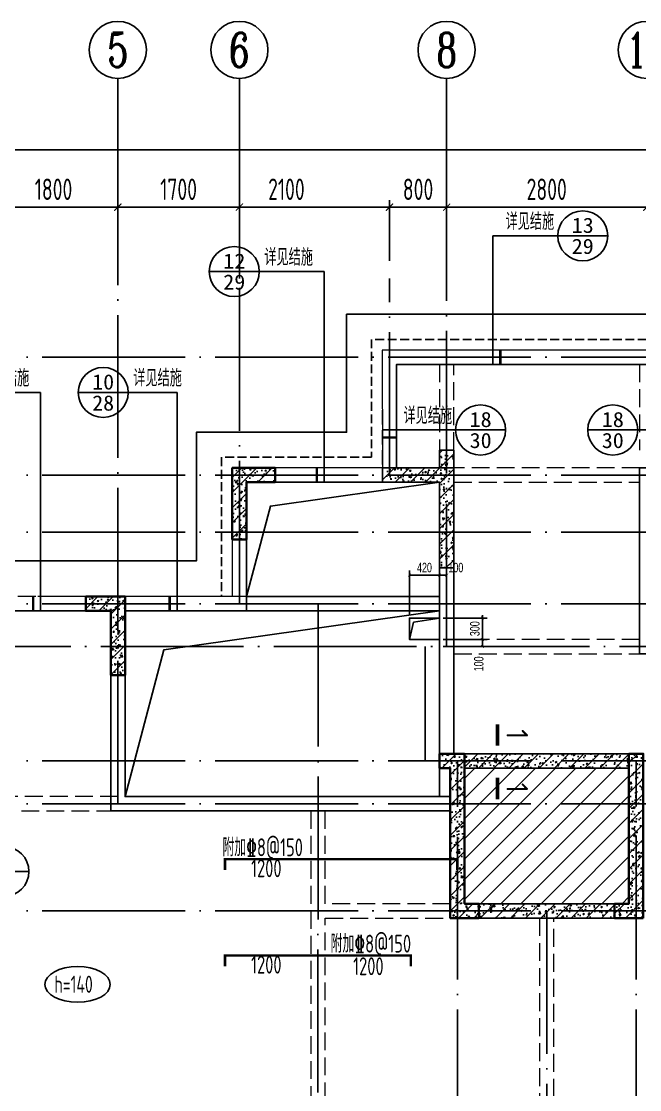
# Model space of a CAD drawing. Extents: x -1058961 to 23600, y -449123 to 2751847.
# Drawn here: x -327897 to -319247, y -391165 to -376215 of the extents above; entities that cross this region are included whole.
import ezdxf
from ezdxf.enums import TextEntityAlignment as Align

# ---------------------------------------------------------------- set-up
doc = ezdxf.new("R2010")
doc.units = 0
doc.header["$LTSCALE"] = 1000
for name, pattern in [('#P_--_20B1_001_t3$0$DASH', [0.35, 0.25, -0.1]), ('__DASH', [0.35, 0.25, -0.1]), ('DASH', [0.35, 0.25, -0.1]), ('DOTE', [2.42, 2, -0.2, 0.02, -0.2])]:
    doc.linetypes.add(name, pattern=pattern)
doc.layers.get('0').update_dxf_attribs({"linetype": 'CONTINUOUS'})
doc.layers.get('DEFPOINTS').update_dxf_attribs({"linetype": 'CONTINUOUS'})
for name, color, linetype in [('A-AXIS', 1, 'CONTINUOUS'), ('A-DOTE', 10, 'DOTE'), ('AXIS_NUM', 7, 'CONTINUOUS'), ('DIM_IDEN', 67, 'CONTINUOUS'), ('PUB_TEXT', 2, 'CONTINUOUS'), ('ROOF', 183, 'CONTINUOUS'), ('S-B板填充', 251, 'CONTINUOUS'), ('S-B板标注', 3, 'CONTINUOUS'), ('S-B板边线', 2, 'CONTINUOUS'), ('S-B板配筋', 6, 'CONTINUOUS'), ('S-B板配筋号', 7, 'CONTINUOUS'), ('S-D洞口', 4, 'CONTINUOUS'), ('S-D洞口标注', 3, 'CONTINUOUS'), ('S-J基础底板标注', 3, 'CONTINUOUS'), ('S-L主梁线', 4, 'DASH'), ('S-Q墙填充', 252, 'CONTINUOUS'), ('S-Q墙实线', 6, 'CONTINUOUS'), ('S-Y一般标注', 3, 'CONTINUOUS'), ('THICK', 6, 'CONTINUOUS'), ('看线', 251, 'CONTINUOUS')]:
    doc.layers.add(name, color=color, linetype=linetype)
doc.layers.add('平面-看线', color=45, linetype='CONTINUOUS', lineweight=15)
doc.styles.add('_TCH_AXIS', font='COMPLEX', dxfattribs={"bigfont": 'GBCBIG'})
doc.styles.add('_TCH_LABEL', font='simhei.ttf')
doc.styles.add('TSSD_Axis', font='complex.shx', dxfattribs={"width": 0.7, "bigfont": 'hztxt.shx'})
doc.styles.add('TSSD_DIMENSION', font='Tssdeng.shx', dxfattribs={"width": 0.7, "bigfont": 'tssdchn.shx'})
doc.styles.add('TSSD_Label', font='Tssdeng.shx', dxfattribs={"width": 0.7, "bigfont": 'hztxt.shx'})
doc.styles.add('TSSD_REIN', font='tssdeng.shx', dxfattribs={"width": 0.7, "height": 300, "bigfont": 'tssdchn.shx'})
doc.styles.add('结构文字', font='zstxt.shx', dxfattribs={"width": 0.7, "bigfont": 'zshz.shx'})
doc.dimstyles.new('STRUCK30', dxfattribs={"dimscale": 0.33333, "dimtxt": 400, "dimasz": 121, "dimexe": 200, "dimexo": 150, "dimgap": 115, "dimtad": 1, "dimdec": 0, "dimdsep": 46, "dimtxsty": '结构文字', "dimblk": 'ARCHTICK', "dimcen": 400, "dimclrd": 3, "dimclre": 3, "dimclrt": 7, "dimadec": 0, "dimazin": 0, "dimtfac": 1, "dimtdec": 0, "dimtix": 1, "dimtmove": 2, "dimatfit": 3, "dimldrblk": '_DIMX', "dimfxl": 0, "dimtolj": 1, "dimtzin": 0, "dimarcsym": 0})
doc.dimstyles.new('TSSD_100_100', dxfattribs={"dimtxt": 300, "dimasz": 100, "dimexe": 100, "dimexo": 250, "dimgap": 100, "dimtad": 1, "dimdec": 0, "dimzin": 0, "dimdsep": 46, "dimtxsty": 'TSSD_DIMENSION', "dimblk": 'ARCHTICK', "dimcen": 0, "dimdle": 100, "dimclrt": 7, "dimadec": 0, "dimazin": 0, "dimtfac": 1, "dimtdec": 0, "dimtix": 1, "dimtmove": 2, "dimatfit": 3, "dimldrblk": 'ARCHTICK', "dimfxl": 0, "dimtolj": 1, "dimtzin": 0, "dimarcsym": 0})
pattern_1 = [(50, (196408.63, 60814.94), (215.17805, -18.82564), [22.5, -247.5]), (355, (196408.63, 60814.94), (-41.6254, 225.65764), [18, -198]), (100.4514, (196426.56, 60813.37), (173.5528, 206.83186), [19.12206, -210.34263]), (46.1842, (196408.63, 60874.94), (320.1723, -49.6557), [33.75, -371.25]), (96.6356, (196435.3, 60870.8), (280.3988, 292.23536), [28.6831, -315.5139]), (351.1842, (196408.63, 60874.94), (280.3986, 292.2356), [27, -297]), (21, (196438.63, 60859.94), (179.07212, -120.78567), [22.5, -247.5]), (326, (196438.63, 60859.94), (72.9946, 217.545), [18, -198]), (71.4514, (196453.55, 60849.87), (252.0668, 96.75915), [19.12206, -210.34263]), (37.5, (196408.63, 60814.94), (3.647957, 99.868156), [0, -195.6, 0, -201, 0, -198.75]), (7.5, (196408.63, 60814.94), (78.92086, 118.32351), [0, -114.6, 0, -191.1, 0, -75.75]), (327.5, (196341.73, 60814.94), (160.14673, -6.76646), [0, -75, 0, -234, 0, -310.5]), (317.5, (196311.73, 60814.94), (174.95585, 30.0315), [0, -97.5, 0, -155.4, 0, -220.5]), (45, (196408.63, 60814.94), (-106.06602, 106.06602), [])]
pattern_2 = [(50, (79242.38, 113232.59), (215.17805, -18.82564), [22.5, -247.5]), (355, (79242.38, 113232.6), (-41.6254, 225.6576), [18, -198]), (100.4514, (79260.31, 113231.02), (173.5528, 206.8319), [19.1221, -210.3426]), (46.1842, (79242.38, 113292.6), (320.1723, -49.6557), [33.75, -371.25]), (96.6356, (79269.06, 113288.45), (280.3988, 292.2354), [28.683, -315.5139]), (351.1842, (79242.38, 113292.6), (280.3986, 292.2356), [27, -297]), (21, (79272.38, 113277.59), (179.0721, -120.78567), [22.5, -247.5]), (326, (79272.38, 113277.6), (72.9946, 217.545), [18, -198]), (71.4514, (79287.3, 113267.52), (252.0668, 96.75915), [19.1221, -210.3426]), (37.5, (79242.38, 113232.59), (3.64796, 99.86816), [0, -195.6, 0, -201, 0, -198.75]), (7.5, (79242.38, 113232.59), (78.92086, 118.32351), [0, -114.6, 0, -191.1, 0, -75.75]), (327.5, (79175.48, 113232.59), (160.14673, -6.76646), [0, -75, 0, -234, 0, -310.5]), (317.5, (79145.48, 113232.59), (174.95585, 30.0315), [0, -97.5, 0, -155.4, 0, -220.5]), (45, (79242.38, 113232.59), (-106.066, 106.066), [])]

# ---------------------------------------------------------------- blocks, each defined once
blk = doc.blocks.new('ts_axno')
at = {"color": 0, "linetype": 'ByBlock', "lineweight": -2}
blk.add_circle((0, 0), 0.5, dxfattribs=at)
at = {"color": 0, "linetype": 'ByBlock', "lineweight": -2, "style": 'TSSD_Axis', "width": 0.7}
blk.add_attdef('A', text='', height=0.6, dxfattribs=at).set_placement((0, 0), align=Align.MIDDLE_CENTER)
blk = doc.blocks.new('_ArchTick')
at = {"color": 0, "linetype": 'ByBlock', "const_width": 0.15}
blk.add_lwpolyline([(-0.5, -0.5), (0.5, 0.5)], dxfattribs=at)
blk = doc.blocks.new('*D1064')
at = {"layer": 'DEFPOINTS', "color": 0}
for p in [(11100, 19250), (9300, 18250), (11100, 18250)]:
    blk.add_point(p, dxfattribs=at)
at = {"layer": 'S-Y一般标注', "color": 0, "lineweight": -2}
for p, q in [((9300, 18500), (9300, 19350)), ((11100, 18500), (11100, 19350)), ((9200, 19250), (11200, 19250))]:
    blk.add_line(p, q, dxfattribs=at)
at = {"layer": 'S-Y一般标注', "color": 0, "lineweight": -2, "xscale": 100, "yscale": 100, "zscale": 100, "rotation": 180}
blk.add_blockref('_ArchTick', (9300, 19250), dxfattribs=at)
at = {"layer": 'S-Y一般标注', "color": 0, "lineweight": -2, "xscale": 100, "yscale": 100, "zscale": 100}
blk.add_blockref('_ArchTick', (11100, 19250), dxfattribs=at)
at = {"layer": 'S-Y一般标注', "color": 7, "insert": (10200, 19500), "char_height": 300, "attachment_point": 5, "style": 'TSSD_DIMENSION'}
blk.add_mtext('\\A1;1800', dxfattribs=at)
blk = doc.blocks.new('*D1065')
at = {"layer": 'DEFPOINTS', "color": 0}
for p in [(12800, 19250), (11100, 18250), (12800, 18250)]:
    blk.add_point(p, dxfattribs=at)
at = {"layer": 'S-Y一般标注', "color": 0, "lineweight": -2}
for p, q in [((11100, 18500), (11100, 19350)), ((12800, 18500), (12800, 19350)), ((11000, 19250), (12900, 19250))]:
    blk.add_line(p, q, dxfattribs=at)
at = {"layer": 'S-Y一般标注', "color": 0, "lineweight": -2, "xscale": 100, "yscale": 100, "zscale": 100, "rotation": 180}
blk.add_blockref('_ArchTick', (11100, 19250), dxfattribs=at)
at = {"layer": 'S-Y一般标注', "color": 0, "lineweight": -2, "xscale": 100, "yscale": 100, "zscale": 100}
blk.add_blockref('_ArchTick', (12800, 19250), dxfattribs=at)
at = {"layer": 'S-Y一般标注', "color": 7, "insert": (11950, 19500), "char_height": 300, "attachment_point": 5, "style": 'TSSD_DIMENSION'}
blk.add_mtext('\\A1;1700', dxfattribs=at)
blk = doc.blocks.new('*D1066')
at = {"layer": 'DEFPOINTS', "color": 0}
for p in [(14900, 19250), (12800, 18250), (14900, 18250)]:
    blk.add_point(p, dxfattribs=at)
at = {"layer": 'S-Y一般标注', "color": 0, "lineweight": -2}
for p, q in [((12800, 18500), (12800, 19350)), ((14900, 18500), (14900, 19350)), ((12700, 19250), (15000, 19250))]:
    blk.add_line(p, q, dxfattribs=at)
at = {"layer": 'S-Y一般标注', "color": 0, "lineweight": -2, "xscale": 100, "yscale": 100, "zscale": 100, "rotation": 180}
blk.add_blockref('_ArchTick', (12800, 19250), dxfattribs=at)
at = {"layer": 'S-Y一般标注', "color": 0, "lineweight": -2, "xscale": 100, "yscale": 100, "zscale": 100}
blk.add_blockref('_ArchTick', (14900, 19250), dxfattribs=at)
at = {"layer": 'S-Y一般标注', "color": 7, "insert": (13458, 19500), "char_height": 300, "attachment_point": 5, "style": 'TSSD_DIMENSION'}
blk.add_mtext('\\A1;2100', dxfattribs=at)
blk = doc.blocks.new('*D1067')
at = {"layer": 'DEFPOINTS', "color": 0}
for p in [(18500, 19250), (15700, 18250), (18500, 18250)]:
    blk.add_point(p, dxfattribs=at)
at = {"layer": 'S-Y一般标注', "color": 0, "lineweight": -2}
for p, q in [((15700, 18500), (15700, 19350)), ((18500, 18500), (18500, 19350)), ((15600, 19250), (18600, 19250))]:
    blk.add_line(p, q, dxfattribs=at)
at = {"layer": 'S-Y一般标注', "color": 0, "lineweight": -2, "xscale": 100, "yscale": 100, "zscale": 100, "rotation": 180}
blk.add_blockref('_ArchTick', (15700, 19250), dxfattribs=at)
at = {"layer": 'S-Y一般标注', "color": 0, "lineweight": -2, "xscale": 100, "yscale": 100, "zscale": 100}
blk.add_blockref('_ArchTick', (18500, 19250), dxfattribs=at)
at = {"layer": 'S-Y一般标注', "color": 7, "insert": (17100, 19500), "char_height": 300, "attachment_point": 5, "style": 'TSSD_DIMENSION'}
blk.add_mtext('\\A1;2800', dxfattribs=at)
blk = doc.blocks.new('*D1084')
at = {"layer": 'DEFPOINTS', "color": 0}
for p in [(54600, 20050), (4600, 18250), (54600, 18250)]:
    blk.add_point(p, dxfattribs=at)
at = {"layer": 'S-Y一般标注', "color": 0, "lineweight": -2}
for p, q in [((4500, 20050), (54700, 20050)), ((4600, 18500), (4600, 20150)), ((54600, 18500), (54600, 20150))]:
    blk.add_line(p, q, dxfattribs=at)
at = {"layer": 'S-Y一般标注', "color": 0, "lineweight": -2, "xscale": 100, "yscale": 100, "zscale": 100, "rotation": 180}
blk.add_blockref('_ArchTick', (4600, 20050), dxfattribs=at)
at = {"layer": 'S-Y一般标注', "color": 0, "lineweight": -2, "xscale": 100, "yscale": 100, "zscale": 100}
blk.add_blockref('_ArchTick', (54600, 20050), dxfattribs=at)
at = {"layer": 'S-Y一般标注', "color": 7, "insert": (29600, 20300), "char_height": 300, "attachment_point": 5, "style": 'TSSD_DIMENSION'}
blk.add_mtext('\\A1;50000', dxfattribs=at)
blk = doc.blocks.new('*D1095')
at = {"layer": 'DEFPOINTS', "color": 0}
for p in [(15700, 19250), (14900, 18250), (15700, 18250)]:
    blk.add_point(p, dxfattribs=at)
at = {"layer": 'S-Y一般标注', "color": 0, "lineweight": -2}
for p, q in [((14900, 18500), (14900, 19350)), ((15700, 18500), (15700, 19350)), ((14800, 19250), (15800, 19250))]:
    blk.add_line(p, q, dxfattribs=at)
at = {"layer": 'S-Y一般标注', "color": 0, "lineweight": -2, "xscale": 100, "yscale": 100, "zscale": 100, "rotation": 180}
blk.add_blockref('_ArchTick', (14900, 19250), dxfattribs=at)
at = {"layer": 'S-Y一般标注', "color": 0, "lineweight": -2, "xscale": 100, "yscale": 100, "zscale": 100}
blk.add_blockref('_ArchTick', (15700, 19250), dxfattribs=at)
at = {"layer": 'S-Y一般标注', "color": 7, "insert": (15300, 19500), "char_height": 300, "attachment_point": 5, "style": 'TSSD_DIMENSION'}
blk.add_mtext('\\A1;800', dxfattribs=at)
blk = doc.blocks.new('20210731.05472099')
at = {"layer": 'ROOF', "ltscale": 0.8}
for points in [[(21200, 3000), (21200, 8000), (19350, 8000), (19350, 10800), (15850, 10800), (15850, 12600), (13750, 12600), (13750, 14250), (8150, 14250), (8150, 12600), (6050, 12600), (6050, 10800), (2550, 10800), (2550, 8500), (1850, 8500)], [(8850, 12100), (8850, 13550), (13050, 13550), (13050, 12100), (12250, 12100), (12250, 9500), (14250, 9500), (14250, 10100), (18650, 10100), (18650, 7300), (20500, 7300), (20500, 3000), (14050, 3000), (14050, 1200), (7850, 1200), (7850, 3000), (2050, 3000), (2050, 7300), (3250, 7300), (3250, 10100), (4850, 10100), (4850, 7300), (9600, 7300)], [(9650, 8100), (9650, 12100), (8850, 12100)], [(9600, 7900), (9450, 7900), (9450, 11900), (6750, 11900), (6750, 10100), (5050, 10100), (5050, 7500), (9600, 7500)]]:
    blk.add_lwpolyline(points, dxfattribs=at)
at = {"layer": '平面-看线', "linetype": 'DASH', "ltscale": 0.8}
blk.add_lwpolyline([(20900, 3000), (20700, 3000), (20700, 7500), (18850, 7500), (18850, 10300), (15350, 10300), (15350, 12100), (13250, 12100), (13250, 13750), (8650, 13750), (8650, 12100), (6550, 12100), (6550, 10300), (3050, 10300), (3050, 8400)], dxfattribs=at)
at = {"layer": '看线', "color": 202, "linetype": '#P_--_20B1_001_t3$0$DASH', "ltscale": 0.5}
blk.add_lwpolyline([(15500, 10300), (15500, 12250), (13400, 12250), (13400, 13900), (8500, 13900), (8500, 12250), (6400, 12250), (6400, 10300)], dxfattribs=at)
blk = doc.blocks.new('20210804.00390298')
at = {"layer": 'S-Q墙填充'}
h = blk.add_hatch(dxfattribs=at)
h.set_pattern_fill('ARMORED', color=252, scale=30, style=0)
h.set_pattern_definition(pattern_1)
h.paths.add_polyline_path([(51842, 63749), (54142, 63749), (54142, 63549), (51842, 63549)])
h = blk.add_hatch(dxfattribs=at)
h.set_pattern_fill('ARMORED', color=252, scale=30, style=0)
h.set_pattern_definition(pattern_1)
h.paths.add_polyline_path([(52042, 61649), (53942, 61649), (53942, 61449), (52042, 61449)])
at = {"layer": 'S-B板边线'}
for points in [[(51842, 63749), (54142, 63749), (54142, 63549), (51842, 63549)], [(52042, 61649), (53942, 61649), (53942, 61449), (52042, 61449)]]:
    blk.add_lwpolyline(points, close=True, dxfattribs=at)
at = {"layer": 'THICK', "const_width": 50}
for points in [[(52304, 63863), (52304, 64163)], [(52304, 63413), (52304, 63113)]]:
    blk.add_lwpolyline(points, dxfattribs=at)
at = {"layer": 'THICK', "style": 'TSSD_Label'}
for p in [(52429, 64094), (52429, 63344)]:
    blk.add_text('1', height=300, rotation=270, dxfattribs=at).set_placement(p)
blk = doc.blocks.new('20210807.15294921')
at = {"layer": 'S-Q墙填充'}
h = blk.add_hatch(dxfattribs=at)
h.set_pattern_fill('ARMORED', color=252, scale=30, style=0)
h.set_pattern_definition([(50, (73980.54, 281268.66), (215.17805, -18.82564), [22.5, -247.5]), (355, (73980.54, 281268.66), (-41.6254, 225.65764), [18, -198]), (100.4514, (73998.48, 281267.1), (173.55281, 206.83186), [19.12206, -210.34263]), (46.1842, (73980.54, 281328.66), (320.1723, -49.6557), [33.75, -371.25]), (96.6356, (74007.23, 281324.53), (280.3988, 292.23536), [28.6831, -315.5139]), (351.1842, (73980.54, 281328.66), (280.3986, 292.2356), [27, -297]), (21, (74010.54, 281313.66), (179.07212, -120.78567), [22.5, -247.5]), (326, (74010.54, 281313.66), (72.9946, 217.54501), [18, -198]), (71.4514, (74025.47, 281303.6), (252.06679, 96.75915), [19.12206, -210.34263]), (37.5, (73980.544, 281268.66), (3.647957, 99.868156), [0, -195.6, 0, -201, 0, -198.75]), (7.5, (73980.54, 281268.66), (78.92086, 118.323514), [0, -114.6, 0, -191.1, 0, -75.75]), (327.5, (73913.644, 281268.66), (160.14673, -6.766462), [0, -75, 0, -234, 0, -310.5]), (317.5, (73883.64, 281268.66), (174.95585, 30.031495), [0, -97.5, 0, -155.4, 0, -220.5]), (45, (73980.54, 281268.66), (-106.06602, 106.06602), [])])
h.paths.add_polyline_path([(69516, 67840), (69516, 68190), (69316, 68190), (69316, 67940), (68516, 67940), (68516, 67740), (69316, 67740), (69316, 66540), (69516, 66540)])
h = blk.add_hatch(dxfattribs=at)
h.set_pattern_fill('ARMORED', color=252, scale=30, style=0)
h.set_pattern_definition(pattern_2)
h.paths.add_polyline_path([(66616, 66940), (66616, 67740), (67016, 67740), (67016, 67940), (66416, 67940), (66416, 66940)])
h = blk.add_hatch(dxfattribs=at)
h.set_pattern_fill('ARMORED', color=252, scale=30, style=0)
h.set_pattern_definition(pattern_2)
h.paths.add_polyline_path([(64716, 65940), (64716, 65040), (64916, 65040), (64916, 66140), (64366, 66140), (64366, 65940)])
h = blk.add_hatch(dxfattribs=at)
h.set_pattern_fill('ARMORED', color=252, scale=30, style=0)
h.set_pattern_definition(pattern_2)
h.paths.add_polyline_path([(69666, 63940), (69316, 63940), (69316, 63740), (69466, 63740), (69466, 63240), (69466, 62790), (69466, 61640), (69866, 61640), (69866, 61840), (69666, 61840), (69666, 62790), (69666, 63240)])
h = blk.add_hatch(dxfattribs=at)
h.set_pattern_fill('ARMORED', color=252, scale=30, style=0)
h.set_pattern_definition(pattern_2)
h.paths.add_polyline_path([(72166, 61640), (72166, 62790), (72166, 63240), (72166, 63940), (71966, 63940), (71966, 63240), (71966, 62790), (71966, 61840), (71766, 61840), (71766, 61640)])
at = {"layer": 'S-D洞口', "color": 5}
for points in [[(66616, 66140), (69316, 66140), (69316, 67740), (66616, 67740), (66616, 66140), (66951, 67405), (69316, 67740)], [(64916, 63340), (69316, 63340), (69316, 65940), (64916, 65940), (64916, 63340), (65460, 65395), (69316, 65940)]]:
    blk.add_lwpolyline(points, dxfattribs=at)
at = {"layer": 'S-L主梁线', "linetype": 'ByBlock', "lineweight": 18}
for p, q in [((69416, 69590), (68515, 69589)), ((68515, 69589), (68516, 67940)), ((72215, 69590), (69416, 69590)), ((68516, 67940), (67016, 67940)), ((67016, 67740), (68516, 67740)), ((66416, 66940), (66416, 66140)), ((66616, 66140), (66616, 66940)), ((69316, 66540), (69316, 66140)), ((66516, 66140), (64916, 66140)), ((69316, 66140), (66516, 66140)), ((64916, 65940), (66516, 65940)), ((66516, 65940), (69316, 65940)), ((69316, 65940), (69316, 65440)), ((69316, 65440), (69316, 63940)), ((64916, 63340), (64916, 65040))]:
    blk.add_line(p, q, dxfattribs=at)
at = {"layer": 'S-L主梁线', "linetype": '__DASH', "lineweight": 18}
for p, q in [((68715, 69389), (69316, 69390)), ((68716, 67940), (68715, 69389)), ((69316, 69390), (69316, 68190)), ((69516, 69390), (72115, 69390)), ((69516, 68190), (69516, 69390)), ((72115, 69390), (72116, 68190)), ((72116, 67940), (69516, 67940)), ((69516, 67740), (72116, 67740)), ((69516, 66040), (69516, 66540)), ((64366, 66140), (63466, 66140)), ((63466, 65940), (64366, 65940)), ((69516, 65540), (69516, 66040)), ((72116, 65540), (69516, 65540)), ((69516, 65340), (72116, 65340)), ((69516, 63940), (69516, 65340)), ((64716, 65040), (64716, 63340)), ((71966, 63940), (69666, 63940)), ((69666, 63740), (71966, 63740)), ((64816, 63340), (63116, 63340)), ((67616, 63340), (64816, 63340)), ((69466, 63340), (67616, 63340)), ((63116, 63140), (64816, 63140)), ((64816, 63140), (67516, 63140)), ((67516, 63140), (67516, 61740)), ((67716, 61840), (67716, 63140)), ((67716, 63140), (69466, 63140)), ((69466, 61840), (67716, 61840)), ((70816, 61840), (69866, 61840)), ((71766, 61840), (70816, 61840)), ((67516, 61740), (67516, 59090)), ((67716, 59090), (67716, 61640)), ((67716, 61640), (69466, 61640)), ((69866, 61640), (70816, 61640)), ((70716, 61640), (70716, 57040)), ((70816, 61640), (71766, 61640)), ((70916, 57040), (70916, 61640))]:
    blk.add_line(p, q, dxfattribs=at)
at = {"layer": 'S-Q墙实线'}
blk.add_lwpolyline([(69516, 67840), (69516, 68190), (69316, 68190), (69316, 67940), (68516, 67940), (68516, 67740), (69316, 67740), (69316, 66540), (69516, 66540), (69516, 67840)], dxfattribs=at)
at = {"layer": 'S-Q墙实线', "lineweight": 35}
for points in [[(66616, 66940), (66616, 67740), (67016, 67740), (67016, 67940), (66416, 67940), (66416, 66940)], [(64716, 65940), (64716, 65040), (64916, 65040), (64916, 66140), (64366, 66140), (64366, 65940)], [(69666, 63940), (69316, 63940), (69316, 63740), (69466, 63740), (69466, 63240), (69466, 62790), (69466, 61640), (69866, 61640), (69866, 61840), (69666, 61840), (69666, 62790), (69666, 63240)], [(72166, 61640), (72166, 62790), (72166, 63240), (72166, 63940), (71966, 63940), (71966, 63240), (71966, 62790), (71966, 61840), (71766, 61840), (71766, 61640)]]:
    blk.add_lwpolyline(points, close=True, dxfattribs=at)
blk = doc.blocks.new('*D2872')
at = {"layer": 'DEFPOINTS', "color": 0}
for p in [(-322047, -384565), (-321447, -384565), (-322047, -384865)]:
    blk.add_point(p, dxfattribs=at)
at = {"layer": 'S-D洞口标注', "color": 3, "lineweight": -2}
for p, q in [((-321997, -384565), (-321380, -384565)), ((-321447, -384565), (-321447, -384525)), ((-321447, -384865), (-321447, -384565)), ((-321997, -384865), (-321380, -384865)), ((-321447, -384865), (-321447, -384905))]:
    blk.add_line(p, q, dxfattribs=at)
at = {"layer": 'S-D洞口标注', "color": 3, "lineweight": -2, "xscale": 40.33293, "yscale": 40.33293, "zscale": 40.33293}
for p, rotation in [((-321447, -384565), 270), ((-321447, -384865), 90)]:
    blk.add_blockref('_ArchTick', p, dxfattribs=dict(at, rotation=rotation))
at = {"layer": 'S-D洞口标注', "color": 7, "insert": (-321552, -384715), "char_height": 133.3, "attachment_point": 5, "rotation": 90, "style": '结构文字'}
blk.add_mtext('\\A1;300', dxfattribs=at)
blk = doc.blocks.new('_DIMX')
blk.add_line((-150, 0), (150, 0))
at = {"const_width": 50}
blk.add_lwpolyline([(-70, -70), (70, 70)], dxfattribs=at)
blk = doc.blocks.new('*D2873')
at = {"layer": 'DEFPOINTS', "color": 0}
for p in [(-322047, -383965), (-322467, -384565), (-322047, -384564)]:
    blk.add_point(p, dxfattribs=at)
at = {"layer": 'S-D洞口标注', "color": 3, "lineweight": -2}
for p, q in [((-322467, -384515), (-322467, -383898)), ((-322047, -384514), (-322047, -383898)), ((-322467, -383965), (-322047, -383965))]:
    blk.add_line(p, q, dxfattribs=at)
at = {"layer": 'S-D洞口标注', "color": 3, "lineweight": -2, "xscale": 40.33293, "yscale": 40.33293, "zscale": 40.33293, "rotation": 180}
blk.add_blockref('_ArchTick', (-322467, -383965), dxfattribs=at)
at = {"layer": 'S-D洞口标注', "color": 3, "lineweight": -2, "xscale": 40.33293, "yscale": 40.33293, "zscale": 40.33293}
blk.add_blockref('_ArchTick', (-322047, -383965), dxfattribs=at)
at = {"layer": 'S-D洞口标注', "color": 7, "insert": (-322257, -383860), "char_height": 133.3, "attachment_point": 5, "style": '结构文字'}
blk.add_mtext('\\A1;420', dxfattribs=at)
blk = doc.blocks.new('*D2874')
at = {"layer": 'DEFPOINTS', "color": 0}
for p in [(-321947, -383965), (-322047, -384564), (-321947, -384564)]:
    blk.add_point(p, dxfattribs=at)
at = {"layer": 'S-D洞口标注', "color": 3, "lineweight": -2}
for p, q in [((-322047, -384514), (-322047, -383898)), ((-321947, -384514), (-321947, -383898)), ((-322047, -383965), (-321947, -383965))]:
    blk.add_line(p, q, dxfattribs=at)
at = {"layer": 'S-D洞口标注', "color": 3, "lineweight": -2, "xscale": 40.33293, "yscale": 40.33293, "zscale": 40.33293, "rotation": 180}
blk.add_blockref('_ArchTick', (-322047, -383965), dxfattribs=at)
at = {"layer": 'S-D洞口标注', "color": 3, "lineweight": -2, "xscale": 40.33293, "yscale": 40.33293, "zscale": 40.33293}
blk.add_blockref('_ArchTick', (-321947, -383965), dxfattribs=at)
at = {"layer": 'S-D洞口标注', "color": 7, "insert": (-321818, -383860), "char_height": 133.3, "attachment_point": 5, "style": '结构文字'}
blk.add_mtext('\\A1;100', dxfattribs=at)
blk = doc.blocks.new('*D2875')
at = {"layer": 'DEFPOINTS', "color": 0}
for p in [(-322047, -384865), (-321447, -384865), (-322047, -384965)]:
    blk.add_point(p, dxfattribs=at)
at = {"layer": 'S-D洞口标注', "color": 3, "lineweight": -2}
for p, q in [((-321997, -384865), (-321380, -384865)), ((-321447, -384965), (-321447, -384865)), ((-321997, -384965), (-321380, -384965))]:
    blk.add_line(p, q, dxfattribs=at)
at = {"layer": 'S-D洞口标注', "color": 3, "lineweight": -2, "xscale": 40.33293, "yscale": 40.33293, "zscale": 40.33293}
for p, rotation in [((-321447, -384865), 90), ((-321447, -384965), 270)]:
    blk.add_blockref('_ArchTick', p, dxfattribs=dict(at, rotation=rotation))
at = {"layer": 'S-D洞口标注', "color": 7, "insert": (-321497, -385207), "char_height": 133.3, "attachment_point": 5, "rotation": 90, "style": '结构文字'}
blk.add_mtext('\\A1;100', dxfattribs=at)
blk = doc.blocks.new('20210807.17474961')
at = {"layer": 'S-B板配筋', "lineweight": 35, "const_width": 35}
for points in [[(40161, 83220), (40161, 83370), (43411, 83370), (43411, 83220)], [(34861, 81871), (34861, 82021), (36961, 82021), (36961, 81871)], [(40161, 81871), (40161, 82021), (42761, 82021), (42761, 81871)]]:
    blk.add_lwpolyline(points, dxfattribs=at)
at = {"layer": 'S-B板配筋号', "color": 1, "style": 'TSSD_REIN', "width": 0.7}
for p in [(40124, 83410), (35838, 82062), (41638, 82062)]:
    blk.add_text('附加%%1328@150', height=250, dxfattribs=at).set_placement(p)
at = {"layer": 'S-B板配筋号', "style": 'TSSD_REIN', "width": 0.7}
for p in [(40738, 83367), (36366, 81996), (40738, 82018), (42166, 81996)]:
    blk.add_text('1200', height=250, dxfattribs=at).set_placement(p, align=Align.TOP_CENTER)
blk = doc.blocks.new('20210811.10013268')
at = {"layer": 'DIM_IDEN'}
for p, q in [((11798, 16753), (12707, 16753)), ((11798, 14955), (11798, 16753)), ((13407, 16753), (12707, 16753)), ((8532, 16253), (7832, 16253)), ((9441, 16253), (8532, 16253)), ((9441, 13305), (9441, 16253)), ((5472, 14561), (4563, 14561)), ((5472, 11505), (5472, 14561)), ((6698, 14561), (5998, 14561)), ((7383, 14561), (6698, 14561)), ((7383, 11505), (7383, 14561)), ((10253, 14036), (10507, 14036)), ((10507, 14036), (11278, 14036)), ((11978, 14036), (11278, 14036)), ((13828, 14036), (13128, 14036)), ((14599, 14036), (13828, 14036)), ((5309, 7856), (4609, 7856))]:
    blk.add_line(p, q, dxfattribs=at)
at = {"layer": 'DIM_IDEN', "const_width": 35}
for points in [[(11903, 14955), (11903, 15155)], [(10253, 13931), (10453, 13931)], [(9336, 13305), (9336, 13505)], [(5367, 11505), (5367, 11705)], [(7278, 11505), (7278, 11705)]]:
    blk.add_lwpolyline(points, dxfattribs=at)
at = {"layer": 'DIM_IDEN'}
for centre in [(13057, 16753), (8182, 16253), (6348, 14561), (11628, 14036), (13478, 14036), (4959, 7856)]:
    blk.add_circle(centre, 350, dxfattribs=at)
at = {"layer": 'PUB_TEXT', "style": '_TCH_AXIS'}
for p in [(11977, 16836), (8602, 16336), (4633, 14645), (6768, 14645), (10549, 14119)]:
    blk.add_text('详见结施', height=236.3, dxfattribs=at).set_placement(p)
at = {"layer": 'PUB_TEXT', "style": '_TCH_LABEL'}
for s, height, width, p, p2 in [('13', 212.7, 1.00565, (12903, 16794), (13211, 16794)), ('29', 212.7, 1.00565, (12903, 16500), (13211, 16500)), ('12', 211.6, 1.022989, (8027, 16294), (8338, 16294)), ('29', 212.7, 1.00565, (8028, 16000), (8336, 16000)), ('10', 213.8, 0.988889, (6196, 14602), (6500, 14602)), ('28', 213.8, 0.988889, (6196, 14307), (6500, 14307)), ('18', 212, 1.017143, (11473, 14077), (11783, 14077)), ('18', 212, 1.017143, (13323, 14077), (13633, 14077)), ('30', 212.7, 1.00565, (11475, 13783), (11782, 13783)), ('30', 212.7, 1.00565, (13324, 13783), (13631, 13783))]:
    blk.add_text(s, height=height, dxfattribs=dict(at, width=width)).set_placement(p, p2, align=Align.FIT)
blk = doc.blocks.new('20210726.16395156')
at = {"layer": 'A-AXIS'}
for p, q in [((11100, 18249.9), (11100, 21049.9)), ((12800, 18249.9), (12800, 21049.9)), ((15700, 18249.9), (15700, 21049.9))]:
    blk.add_line(p, q, dxfattribs=at)
at = {"layer": 'A-DOTE'}
for p, q in [((11100, 10900), (11100, 18249.9)), ((12800, 13700), (12800, 18249.9)), ((14900, 15500), (14900, 18249.9)), ((15700, 13100.3), (15700, 18249.9)), ((55600, 17150), (3600, 17150)), ((55600, 15500), (3600, 15500)), ((55600, 14700), (3600, 14700)), ((55600, 13700), (3600, 13700)), ((13900.2, 13700), (13900, 3600)), ((3600, 13100.3), (55600, 13100.3)), ((15400, 11500), (15400, 13100)), ((55600, 11500), (3600, 11500)), ((15850, 3600), (15850, 11500)), ((18350, 3600.1), (18350, 11500)), ((55600, 10900), (3600, 10900)), ((55600, 9400), (3600, 9400)), ((17100, 9400), (17100, 3600))]:
    blk.add_line(p, q, dxfattribs=at)
at = {"layer": 'A-AXIS'}
ref = blk.add_blockref('ts_axno', (11100, 21449.9), dxfattribs=dict(at, xscale=800, yscale=800, zscale=800))
ref.add_attrib('4', '5', dxfattribs={"layer": 'AXIS_NUM', "height": 480, "style": 'TSSD_Axis', "width": 0.7}).set_placement((11100, 21449.9), align=Align.MIDDLE_CENTER)
ref = blk.add_blockref('ts_axno', (12800, 21449.9), dxfattribs=dict(at, xscale=800, yscale=800, zscale=800))
ref.add_attrib('5', '6', dxfattribs={"layer": 'AXIS_NUM', "height": 480, "style": 'TSSD_Axis', "width": 0.7}).set_placement((12800, 21449.9), align=Align.MIDDLE_CENTER)
ref = blk.add_blockref('ts_axno', (15700, 21449.9), dxfattribs=dict(at, xscale=800, yscale=800, zscale=800))
ref.add_attrib('6', '8', dxfattribs={"layer": 'AXIS_NUM', "height": 480, "style": 'TSSD_Axis', "width": 0.7}).set_placement((15700, 21449.9), align=Align.MIDDLE_CENTER)
ref = blk.add_blockref('ts_axno', (18500, 21449.9), dxfattribs=dict(at, xscale=800, yscale=800, zscale=800))
ref.add_attrib('7', '12', dxfattribs={"layer": 'AXIS_NUM', "height": 480, "style": 'TSSD_Axis', "width": 0.7}).set_placement((18500, 21449.9), align=Align.MIDDLE_CENTER)
at = {"layer": 'S-Y一般标注'}
for base, p1, p2, picture, middle in [((54600, 20049.9), (4600, 18249.9), (54600, 18249.9), '*D1084', (29600, 20299.9)), ((11100, 19249.9), (9300, 18249.9), (11100, 18249.9), '*D1064', (10200, 19499.9)), ((12800, 19249.9), (11100, 18249.9), (12800, 18249.9), '*D1065', (11950, 19499.9)), ((15700, 19249.9), (14900, 18249.9), (15700, 18249.9), '*D1095', (15300, 19499.9)), ((18500, 19249.9), (15700, 18249.9), (18500, 18249.9), '*D1067', (17100, 19499.9))]:
    dim = blk.add_linear_dim(base=base, p1=p1, p2=p2, dimstyle='TSSD_100_100', dxfattribs=at)
    dim.commit()
    dim.dimension.update_dxf_attribs({"geometry": picture, "text_midpoint": middle})
dim = blk.add_linear_dim(base=(14900, 19249.9), p1=(12800, 18249.9), p2=(14900, 18249.9), dimstyle='TSSD_100_100', dxfattribs=at)
dim.commit()
dim.dimension.update_dxf_attribs({"geometry": '*D1066', "text_midpoint": (13458.1, 19499.9), "dimtype": 160})

msp = doc.modelspace()

# ---------------------------------------------------------------- hatches: boundary and pattern name
at = {"layer": 'S-B板填充'}
h = msp.add_hatch(dxfattribs=at)
h.set_pattern_fill('METAL', color=252, scale=50, style=0)
h.set_pattern_definition([(45, (-266968.24, -455399.66), (-141.42136, 141.42136), [])])
h.paths.add_polyline_path([(-319396.85, -388565.19), (-321696.85, -388565.19), (-321696.86, -386665.19), (-319396.86, -386665.19)])

# ---------------------------------------------------------------- linework, layer by layer
at = {"layer": 'S-B板标注'}
msp.add_ellipse((-327110.26, -389692.23), major_axis=(-457.33, 0), ratio=0.54724159, dxfattribs=at)
at = {"layer": 'S-D洞口', "color": 5}
for points in [[(-324746.84, -384265.19), (-322046.84, -384265.19), (-322046.84, -382665.19), (-324746.84, -382665.19), (-324746.84, -384265.19), (-324411.96, -383000.07), (-322046.84, -382665.19)], [(-326446.83, -387065.19), (-322046.85, -387065.19), (-322046.85, -384465.19), (-326446.83, -384465.19), (-326446.83, -387065.19), (-325902.07, -385009.95), (-322046.85, -384465.19)], [(-322466.85, -384864.92), (-322046.85, -384864.92), (-322046.85, -384564.92), (-322466.85, -384564.92), (-322466.85, -384864.92), (-322408.51, -384623.25), (-322046.85, -384564.92)]]:
    msp.add_lwpolyline(points, dxfattribs=at)

# ---------------------------------------------------------------- block references
at = {"layer": 'A-DOTE'}
msp.add_blockref('20210726.16395156', (-337646.84, -398065.24), dxfattribs=at)
at = {"layer": 'PUB_TEXT'}
msp.add_blockref('20210811.10013268', (-333099.88, -395969.82), dxfattribs=at)
at = {"layer": 'ROOF'}
msp.add_blockref('20210731.05472099', (-331496.84, -394565.19), dxfattribs=at)
at = {"layer": 'S-B板配筋'}
msp.add_blockref('20210807.17474961', (-365208, -471309.36), dxfattribs=at)
at = {"layer": 'S-J基础底板标注'}
msp.add_blockref('20210804.00390298', (-373538.44, -450213.93), dxfattribs=at)
at = {"layer": 'S-Q墙填充'}
msp.add_blockref('20210807.15294921', (-391362.49, -450404.74), dxfattribs=at)

# ---------------------------------------------------------------- texts
at = {"layer": 'S-B板标注', "color": 7, "style": 'TSSD_REIN', "width": 0.7}
msp.add_text('h=140', height=240, dxfattribs=at).set_placement((-327434.95, -389810.38))

# ---------------------------------------------------------------- dimensions: what is measured, and where the dimension line sits
at = {"layer": 'S-D洞口标注'}
dim = msp.add_linear_dim(base=(-322046.84, -383964.92), p1=(-322466.85, -384564.92), p2=(-322046.84, -384564.32), dimstyle='STRUCK30', dxfattribs=at)
dim.commit()
dim.dimension.update_dxf_attribs({"geometry": '*D2873', "text_midpoint": (-322256.85, -383859.92)})
dim = msp.add_linear_dim(base=(-321946.85, -383964.92), p1=(-322046.84, -384564.32), p2=(-321946.85, -384564.32), dimstyle='STRUCK30', dxfattribs=at)
dim.commit()
dim.dimension.update_dxf_attribs({"geometry": '*D2874', "text_midpoint": (-321817.97, -383859.92), "dimtype": 160})
dim = msp.add_linear_dim(base=(-321446.84, -384564.92), p1=(-322046.84, -384864.92), p2=(-322046.84, -384564.92), angle=90, dimstyle='STRUCK30', dxfattribs=at)
dim.commit()
dim.dimension.update_dxf_attribs({"geometry": '*D2872', "text_midpoint": (-321551.84, -384714.92)})
dim = msp.add_linear_dim(base=(-321446.84, -384864.92), p1=(-322046.84, -384964.92), p2=(-322046.84, -384864.92), angle=90, dimstyle='STRUCK30', dxfattribs=at)
dim.commit()
dim.dimension.update_dxf_attribs({"geometry": '*D2875', "text_midpoint": (-321496.84, -385206.84), "dimtype": 160})

doc.saveas('drawing.dxf')
